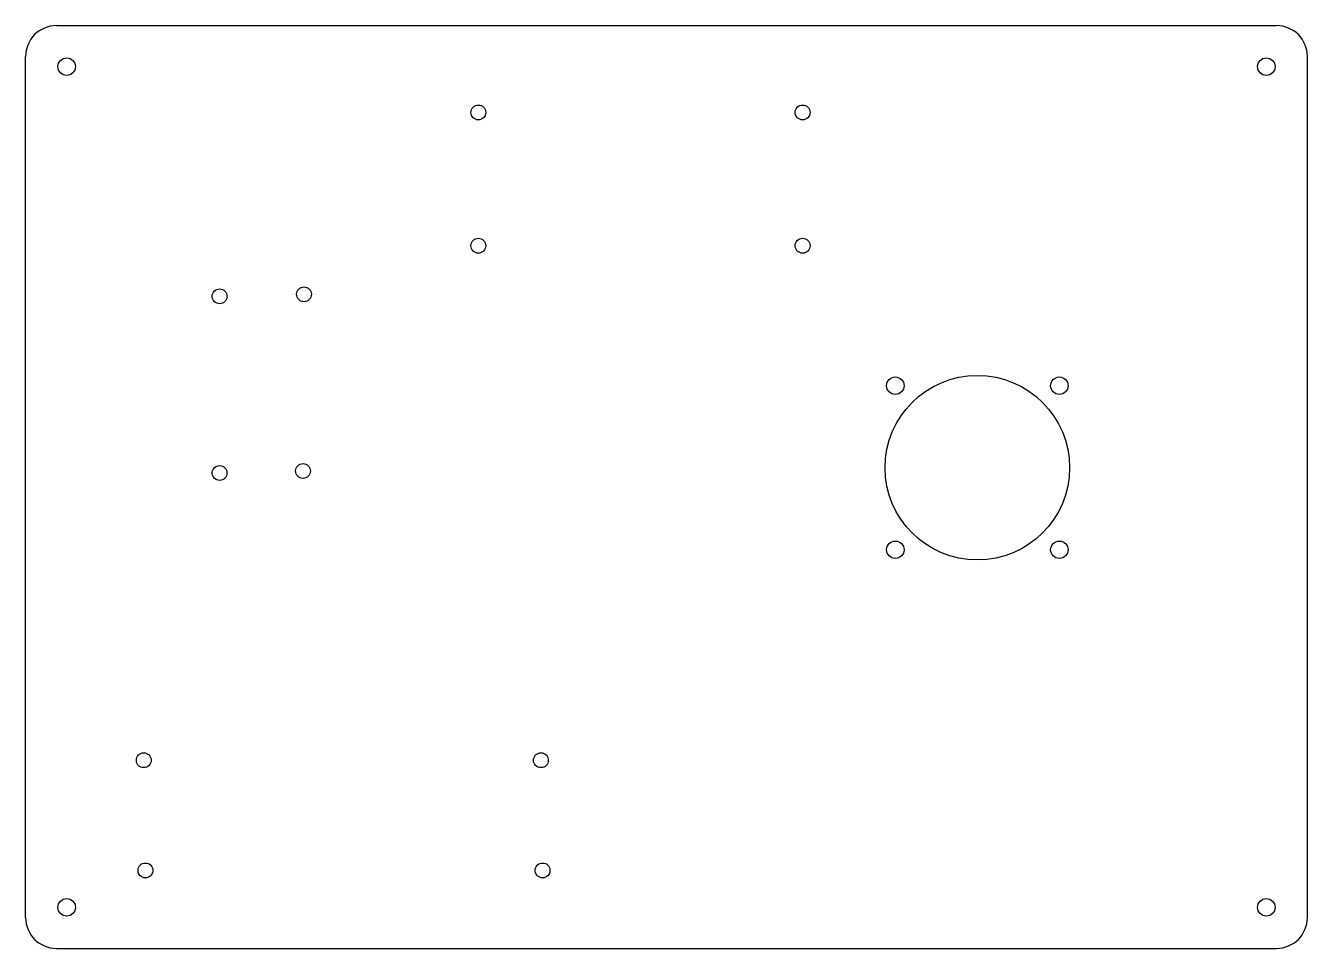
# Model space of a CAD drawing. Header units: millimetres. Extents: x 0 to 250, y 0 to 180.
import ezdxf

# ---------------------------------------------------------------- set-up
doc = ezdxf.new("R2010")
doc.units = ezdxf.units.MM

msp = doc.modelspace()

# ---------------------------------------------------------------- linework, layer by layer
at = {"layer": 'CUT'}
for p, q in [((6, 180), (244, 180)), ((0, 6), (0, 174)), ((250, 6), (250, 174)), ((6, 0), (244, 0))]:
    msp.add_line(p, q, dxfattribs=at)
for centre, radius in [((8, 172), 1.7), ((242, 172), 1.7), ((88.2925, 163.0595), 1.45), ((151.5425, 163.0595), 1.45), ((88.2925, 137.0595), 1.45), ((151.5425, 137.0595), 1.45), ((37.825, 127.185), 1.45), ((54.3, 127.585), 1.45), ((185.63, 93.76), 18), ((169.63, 109.76), 1.7), ((201.63, 109.76), 1.7), ((37.825, 92.725), 1.45), ((54.1, 93.125), 1.45), ((169.63, 77.76), 1.7), ((201.63, 77.76), 1.7), ((23.049, 36.7), 1.45), ((100.5, 36.7), 1.45), ((23.375, 15.2), 1.45), ((100.826, 15.2), 1.45), ((8, 8), 1.7), ((242, 8), 1.7)]:
    msp.add_circle(centre, radius, dxfattribs=at)
for centre, start, end in [((6, 174), 90, 180), ((244, 174), 0, 90), ((6, 6), 180, 270), ((244, 6), 270, 360)]:
    msp.add_arc(centre, 6, start, end, dxfattribs=at)

doc.saveas('drawing.dxf')
